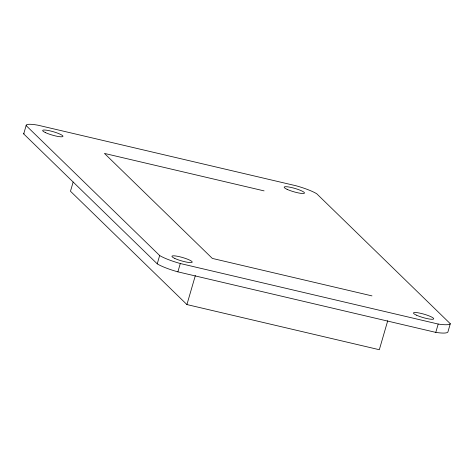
<?xml version="1.0" encoding="UTF-8"?>
<svg xmlns="http://www.w3.org/2000/svg" width="474" height="474" viewBox="0 0 474 474"><rect width="100%" height="100%" fill="white"/><g stroke="black" fill="none" stroke-linecap="round" stroke-linejoin="round"><path stroke-width="0.71" d="M23.7 133.905L26.123 125.569A23.765 3.964 16.2 0 1 38.222 125.255L296.114 185.784A23.765 3.964 16.2 0 1 316.762 193.783L450.3 323.736L447.877 332.067A30.656 5.113 16.2 0 1 435.778 332.381L177.886 271.851A23.765 3.964 16.2 0 1 157.238 263.852L23.7 133.905A23.765 3.964 16.2 0 1 23.996 133.23M73.144 182.052L70.472 191.247L186.916 304.563L379.319 349.717L387.744 320.708M157.238 263.852L159.655 255.522L26.123 125.569M177.886 271.851L180.304 263.52A23.765 3.964 16.2 0 1 159.655 255.522M186.916 304.563L195.347 275.554M435.778 332.381L438.201 324.05A30.656 5.113 16.2 0 0 450.3 323.736M264.089 190.886L104.44 153.416L212.334 258.419L371.983 295.889M180.304 263.52L438.201 324.05M174.853 258.454A10.558 1.76 16.2 0 0 191.869 262.448A10.558 1.76 16.2 0 0 179.516 256.712A10.558 1.76 16.2 0 0 174.853 258.454M416.373 315.139A10.558 1.76 16.2 0 0 433.39 319.132A10.558 1.76 16.2 0 0 421.036 313.397A10.558 1.76 16.2 0 0 416.373 315.139M287.114 189.351A10.558 1.76 16.2 0 0 304.13 193.345A10.558 1.76 16.2 0 0 291.777 187.603A10.558 1.76 16.2 0 0 287.114 189.351M45.593 132.667A10.558 1.76 16.2 0 0 62.609 136.66A10.558 1.76 16.2 0 0 50.256 130.919A10.558 1.76 16.2 0 0 45.593 132.667"/></g></svg>
